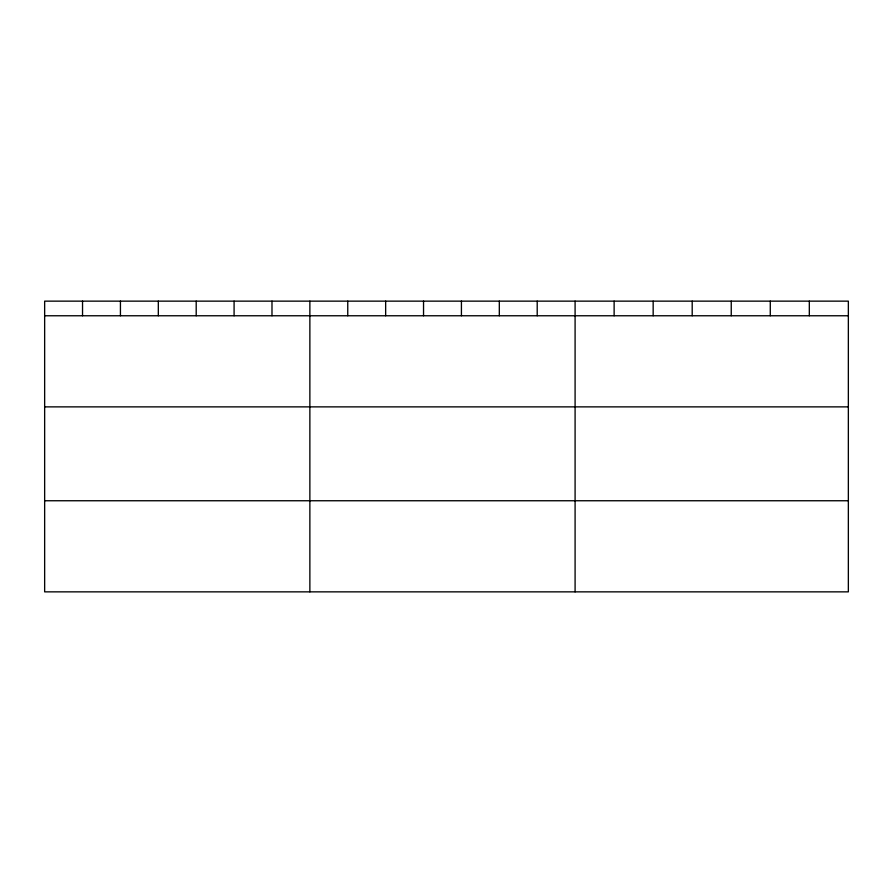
<?xml version="1.0" encoding="UTF-8"?>
<svg xmlns="http://www.w3.org/2000/svg" width="893" height="893" viewBox="0 0 893 893"><rect width="100%" height="100%" fill="white"/><g stroke="black" fill="none" stroke-linecap="round" stroke-linejoin="round"><path stroke-width="1.34" d="M848.35 315.765L848.35 591.858L44.65 591.858L44.65 301.142L848.35 301.142L848.35 315.765L44.65 315.765M44.65 406.873L848.35 406.873M44.65 500.75L848.35 500.75M809.315 301.142L809.315 315.765M770.279 301.142L770.279 315.765M731.244 301.142L731.244 315.765M692.198 301.142L692.198 315.765M653.163 301.142L653.163 315.765M614.127 301.142L614.127 315.765M575.092 301.142L575.092 591.858M537.206 301.142L537.206 315.765M499.31 301.142L499.31 315.765M461.424 301.142L461.424 315.765M423.539 301.142L423.539 315.765M385.653 301.142L385.653 315.765M347.757 301.142L347.757 315.765M309.871 301.142L309.871 591.858M271.985 301.142L271.985 315.765M234.089 301.142L234.089 315.765M196.203 301.142L196.203 315.765M158.318 301.142L158.318 315.765M120.432 301.142L120.432 315.765M82.536 301.142L82.536 315.765"/></g></svg>
